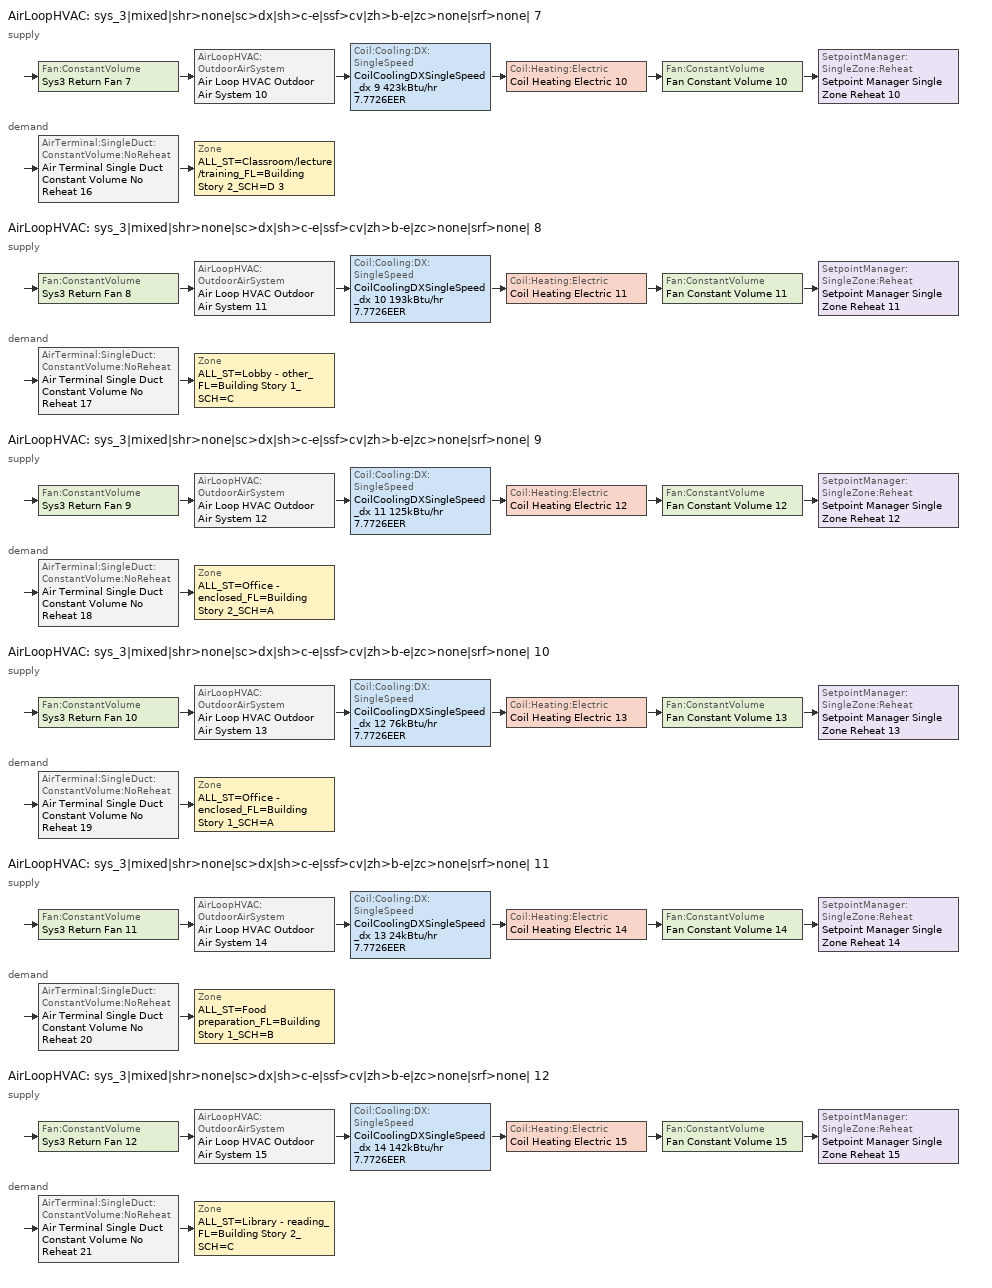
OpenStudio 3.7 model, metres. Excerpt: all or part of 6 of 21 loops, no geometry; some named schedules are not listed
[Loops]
AirLoopHVAC 'sys_3|mixed|shr>none|sc>dx|sh>c-e|ssf>cv|zh>b-e|zc>none|srf>none| 7'
 supply: Fan:ConstantVolume 'Sys3 Return Fan 7' > AirLoopHVAC:OutdoorAirSystem 'Air Loop HVAC Outdoor Air System 10' > Coil:Cooling:DX:SingleSpeed 'CoilCoolingDXSingleSpeed_dx 9 423kBtu/hr 7.7726EER' > Coil:Heating:Electric 'Coil Heating Electric 10' > Fan:ConstantVolume 'Fan Constant Volume 10' > SetpointManager:SingleZone:Reheat 'Setpoint Manager Single Zone Reheat 10'
 demand: AirTerminal:SingleDuct:ConstantVolume:NoReheat 'Air Terminal Single Duct Constant Volume No Reheat 16' > Zone 'ALL_ST=Classroom/lecture/training_FL=Building Story 2_SCH=D 3'
AirLoopHVAC 'sys_3|mixed|shr>none|sc>dx|sh>c-e|ssf>cv|zh>b-e|zc>none|srf>none| 8'
 supply: Fan:ConstantVolume 'Sys3 Return Fan 8' > AirLoopHVAC:OutdoorAirSystem 'Air Loop HVAC Outdoor Air System 11' > Coil:Cooling:DX:SingleSpeed 'CoilCoolingDXSingleSpeed_dx 10 193kBtu/hr 7.7726EER' > Coil:Heating:Electric 'Coil Heating Electric 11' > Fan:ConstantVolume 'Fan Constant Volume 11' > SetpointManager:SingleZone:Reheat 'Setpoint Manager Single Zone Reheat 11'
 demand: AirTerminal:SingleDuct:ConstantVolume:NoReheat 'Air Terminal Single Duct Constant Volume No Reheat 17' > Zone 'ALL_ST=Lobby - other_FL=Building Story 1_SCH=C'
AirLoopHVAC 'sys_3|mixed|shr>none|sc>dx|sh>c-e|ssf>cv|zh>b-e|zc>none|srf>none| 9'
 supply: Fan:ConstantVolume 'Sys3 Return Fan 9' > AirLoopHVAC:OutdoorAirSystem 'Air Loop HVAC Outdoor Air System 12' > Coil:Cooling:DX:SingleSpeed 'CoilCoolingDXSingleSpeed_dx 11 125kBtu/hr 7.7726EER' > Coil:Heating:Electric 'Coil Heating Electric 12' > Fan:ConstantVolume 'Fan Constant Volume 12' > SetpointManager:SingleZone:Reheat 'Setpoint Manager Single Zone Reheat 12'
 demand: AirTerminal:SingleDuct:ConstantVolume:NoReheat 'Air Terminal Single Duct Constant Volume No Reheat 18' > Zone 'ALL_ST=Office - enclosed_FL=Building Story 2_SCH=A'
AirLoopHVAC 'sys_3|mixed|shr>none|sc>dx|sh>c-e|ssf>cv|zh>b-e|zc>none|srf>none| 10'
 supply: Fan:ConstantVolume 'Sys3 Return Fan 10' > AirLoopHVAC:OutdoorAirSystem 'Air Loop HVAC Outdoor Air System 13' > Coil:Cooling:DX:SingleSpeed 'CoilCoolingDXSingleSpeed_dx 12 76kBtu/hr 7.7726EER' > Coil:Heating:Electric 'Coil Heating Electric 13' > Fan:ConstantVolume 'Fan Constant Volume 13' > SetpointManager:SingleZone:Reheat 'Setpoint Manager Single Zone Reheat 13'
 demand: AirTerminal:SingleDuct:ConstantVolume:NoReheat 'Air Terminal Single Duct Constant Volume No Reheat 19' > Zone 'ALL_ST=Office - enclosed_FL=Building Story 1_SCH=A'
AirLoopHVAC 'sys_3|mixed|shr>none|sc>dx|sh>c-e|ssf>cv|zh>b-e|zc>none|srf>none| 11'
 supply: Fan:ConstantVolume 'Sys3 Return Fan 11' > AirLoopHVAC:OutdoorAirSystem 'Air Loop HVAC Outdoor Air System 14' > Coil:Cooling:DX:SingleSpeed 'CoilCoolingDXSingleSpeed_dx 13 24kBtu/hr 7.7726EER' > Coil:Heating:Electric 'Coil Heating Electric 14' > Fan:ConstantVolume 'Fan Constant Volume 14' > SetpointManager:SingleZone:Reheat 'Setpoint Manager Single Zone Reheat 14'
 demand: AirTerminal:SingleDuct:ConstantVolume:NoReheat 'Air Terminal Single Duct Constant Volume No Reheat 20' > Zone 'ALL_ST=Food preparation_FL=Building Story 1_SCH=B'
AirLoopHVAC 'sys_3|mixed|shr>none|sc>dx|sh>c-e|ssf>cv|zh>b-e|zc>none|srf>none| 12'
 supply: Fan:ConstantVolume 'Sys3 Return Fan 12' > AirLoopHVAC:OutdoorAirSystem 'Air Loop HVAC Outdoor Air System 15' > Coil:Cooling:DX:SingleSpeed 'CoilCoolingDXSingleSpeed_dx 14 142kBtu/hr 7.7726EER' > Coil:Heating:Electric 'Coil Heating Electric 15' > Fan:ConstantVolume 'Fan Constant Volume 15' > SetpointManager:SingleZone:Reheat 'Setpoint Manager Single Zone Reheat 15'
 demand: AirTerminal:SingleDuct:ConstantVolume:NoReheat 'Air Terminal Single Duct Constant Volume No Reheat 21' > Zone 'ALL_ST=Library - reading_FL=Building Story 2_SCH=C'
[Sizing:Zone] Zone Cooling Design Supply Air Temperature Input Method=TemperatureDifference; Zone Cooling Design Supply Air Temperature {C}=14; Zone Cooling Design Supply Air Temperature Difference {deltaC}=11; Zone Heating Design Supply Air Temperature Input Method=TemperatureDifference; Zone Heating Design Supply Air Temperature {C}=40; Zone Heating Design Supply Air Temperature Difference {deltaC}=21; Zone Cooling Design Supply Air Humidity Ratio {kg-H2O/kg-air}=0.0085; Zone Heating Design Supply Air Humidity Ratio {kg-H2O/kg-air}=0.008; Zone Heating Sizing Factor=1.3; Zone Cooling Sizing Factor=1.1; Cooling Design Air Flow Method=DesignDay; Heating Design Air Flow Method=DesignDay; Account for Dedicated Outdoor Air System=No; Dedicated Outdoor Air System Control Strategy=NeutralSupplyAir; Dedicated Outdoor Air Low Setpoint Temperature for Design {C}=autosize; Dedicated Outdoor Air High Setpoint Temperature for Design {C}=autosize; Zone Load Sizing Method=Sensible Load Only No Latent Load; Zone Latent Cooling Design Supply Air Humidity Ratio Input Method=HumidityRatioDifference; Zone Cooling Design Supply Air Humidity Ratio Difference {kgWater/kgDryAir}=0.005; Zone Latent Heating Design Supply Air Humidity Ratio Input Method=HumidityRatioDifference; Zone Humidification Design Supply Air Humidity Ratio Difference {kgWater/kgDryAir}=0.005
ALL_ST=Classroom/lecture/training_FL=Building Story 2_SCH=D 3; ALL_ST=Lobby - other_FL=Building Story 1_SCH=C; ALL_ST=Office - enclosed_FL=Building Story 2_SCH=A; ALL_ST=Office - enclosed_FL=Building Story 1_SCH=A; ALL_ST=Food preparation_FL=Building Story 1_SCH=B; ALL_ST=Library - reading_FL=Building Story 2_SCH=C
[Zone equipment]
ALL_ST=Classroom/lecture/training_FL=Building Story 2_SCH=D 3: Air Terminal Single Duct Constant Volume No Reheat 16, Zone HVAC Baseboard Convective Electric 16
ALL_ST=Lobby - other_FL=Building Story 1_SCH=C: Air Terminal Single Duct Constant Volume No Reheat 17, Zone HVAC Baseboard Convective Electric 17
ALL_ST=Office - enclosed_FL=Building Story 2_SCH=A: Air Terminal Single Duct Constant Volume No Reheat 18, Zone HVAC Baseboard Convective Electric 18
ALL_ST=Office - enclosed_FL=Building Story 1_SCH=A: Air Terminal Single Duct Constant Volume No Reheat 19, Zone HVAC Baseboard Convective Electric 19
ALL_ST=Food preparation_FL=Building Story 1_SCH=B: Air Terminal Single Duct Constant Volume No Reheat 20, Zone HVAC Baseboard Convective Electric 20
ALL_ST=Library - reading_FL=Building Story 2_SCH=C: Air Terminal Single Duct Constant Volume No Reheat 21, Zone HVAC Baseboard Convective Electric 21
[AirLoopHVAC] Design Supply Air Flow Rate {m3/s}=autosize; Design Return Air Flow Fraction of Supply Air Flow=1
Name | Availability Schedule
sys_3|mixed|shr>none|sc>dx|sh>c-e|ssf>cv|zh>b-e|zc>none|srf>none| 7 | sys_3|mixed|shr>none|sc>dx|sh>c-e|ssf>cv|zh>b-e|zc>none|srf>none| 7 Occ Sch
sys_3|mixed|shr>none|sc>dx|sh>c-e|ssf>cv|zh>b-e|zc>none|srf>none| 8 | sys_3|mixed|shr>none|sc>dx|sh>c-e|ssf>cv|zh>b-e|zc>none|srf>none| 8 Occ Sch
sys_3|mixed|shr>none|sc>dx|sh>c-e|ssf>cv|zh>b-e|zc>none|srf>none| 9 | sys_3|mixed|shr>none|sc>dx|sh>c-e|ssf>cv|zh>b-e|zc>none|srf>none| 9 Occ Sch
sys_3|mixed|shr>none|sc>dx|sh>c-e|ssf>cv|zh>b-e|zc>none|srf>none| 10 | sys_3|mixed|shr>none|sc>dx|sh>c-e|ssf>cv|zh>b-e|zc>none|srf>none| 10 Occ Sch
sys_3|mixed|shr>none|sc>dx|sh>c-e|ssf>cv|zh>b-e|zc>none|srf>none| 11 | sys_3|mixed|shr>none|sc>dx|sh>c-e|ssf>cv|zh>b-e|zc>none|srf>none| 11 Occ Sch
sys_3|mixed|shr>none|sc>dx|sh>c-e|ssf>cv|zh>b-e|zc>none|srf>none| 12 | sys_3|mixed|shr>none|sc>dx|sh>c-e|ssf>cv|zh>b-e|zc>none|srf>none| 12 Occ Sch
[Sizing:System] Type of Load to Size On=Sensible; Design Outdoor Air Flow Rate {m3/s}=Autosize; Central Heating Maximum System Air Flow Ratio=1; Preheat Design Temperature {C}=7; Preheat Design Humidity Ratio {kg-H2O/kg-Air}=0.008; Precool Design Temperature {C}=13; Precool Design Humidity Ratio {kg-H2O/kg-Air}=0.008; Central Cooling Design Supply Air Temperature {C}=13; Central Heating Design Supply Air Temperature {C}=43; Sizing Option=NonCoincident; 100% Outdoor Air in Cooling=No; 100% Outdoor Air in Heating=No; Central Cooling Design Supply Air Humidity Ratio {kg-H2O/kg-Air}=0.0085; Central Heating Design Supply Air Humidity Ratio {kg-H2O/kg-Air}=0.008; Cooling Design Air Flow Method=DesignDay; Cooling Design Air Flow Rate {m3/s}=0; Heating Design Air Flow Method=DesignDay; Heating Design Air Flow Rate {m3/s}=0; System Outdoor Air Method=ZoneSum; Zone Maximum Outdoor Air Fraction=1; Cooling Supply Air Flow Rate Per Floor Area {m3/s-m2}=0.00996765; Cooling Fraction of Autosized Cooling Supply Air Flow Rate=1; Cooling Supply Air Flow Rate Per Unit Cooling Capacity {m3/s-W}=3.94755e-05; Heating Supply Air Flow Rate Per Floor Area {m3/s-m2}=0.00996765; Heating Fraction of Autosized Heating Supply Air Flow Rate=1; Heating Fraction of Autosized Cooling Supply Air Flow Rate=1; Heating Supply Air Flow Rate Per Unit Heating Capacity {m3/s-W}=3.15882e-05; Cooling Design Capacity Method=CoolingDesignCapacity; Cooling Design Capacity {W}=autosize; Cooling Design Capacity Per Floor Area {W/m2}=234.7; Fraction of Autosized Cooling Design Capacity=1; Heating Design Capacity Method=HeatingDesignCapacity; Heating Design Capacity {W}=autosize; Heating Design Capacity Per Floor Area {W/m2}=157; Fraction of Autosized Heating Design Capacity=1; Central Cooling Capacity Control Method=OnOff; Occupant Diversity=autosize
sys_3|mixed|shr>none|sc>dx|sh>c-e|ssf>cv|zh>b-e|zc>none|srf>none| 7; sys_3|mixed|shr>none|sc>dx|sh>c-e|ssf>cv|zh>b-e|zc>none|srf>none| 8; sys_3|mixed|shr>none|sc>dx|sh>c-e|ssf>cv|zh>b-e|zc>none|srf>none| 9; sys_3|mixed|shr>none|sc>dx|sh>c-e|ssf>cv|zh>b-e|zc>none|srf>none| 10; sys_3|mixed|shr>none|sc>dx|sh>c-e|ssf>cv|zh>b-e|zc>none|srf>none| 11; sys_3|mixed|shr>none|sc>dx|sh>c-e|ssf>cv|zh>b-e|zc>none|srf>none| 12
[Fan:ConstantVolume] Availability Schedule=Always On Discrete; Maximum Flow Rate {m3/s}=AutoSize
Name | Fan Total Efficiency | Pressure Rise {Pa} | Motor Efficiency
Fan Constant Volume 10; Fan Constant Volume 11; Fan Constant Volume 12; Fan Constant Volume 13; Fan Constant Volume 14; Fan Constant Volume 15 | 0.39975 | 640 | 0.615
Sys3 Return Fan 7; Sys3 Return Fan 8; Sys3 Return Fan 9; Sys3 Return Fan 10; Sys3 Return Fan 11; Sys3 Return Fan 12 | 0.25 | 150 | 0.385
[Coil:Heating:Electric] Availability Schedule=Always On Discrete
Coil Heating Electric 10; Coil Heating Electric 11; Coil Heating Electric 12; Coil Heating Electric 13; Coil Heating Electric 14; Coil Heating Electric 15
[Coil:Cooling:DX:SingleSpeed] Availability Schedule=Always On Discrete; Rated Total Cooling Capacity {W}=autosize; Rated Sensible Heat Ratio=autosize; Rated COP {W/W}=2.72491; Rated Air Flow Rate {m3/s}=autosize; Rated Evaporator Fan Power Per Volume Flow Rate 2017 {W/(m3/s)}=773.3; Rated Evaporator Fan Power Per Volume Flow Rate 2023 {W/(m3/s)}=934.4; Total Cooling Capacity Function of Temperature Curve=DXCOOL-NECB2011-REF-CAPFT; Total Cooling Capacity Function of Flow Fraction Curve=DXCOOL-NECB2011-REF-CAPFFLOW; Energy Input Ratio Function of Temperature Curve=DXCOOL-NECB2011-REF-COOLEIRFT; Energy Input Ratio Function of Flow Fraction Curve=DXCOOL-NECB2011-REF-COOLEIRFFLOW; Part Load Fraction Correlation Curve=DXCOOL-NECB2011-REF-COOLPLFFPLR; Minimum Outdoor Dry-Bulb Temperature for Compressor Operation {C}=-25; Nominal Time for Condensate Removal to Begin {s}=0; Ratio of Initial Moisture Evaporation Rate and Steady State Latent Capacity=0; Maximum Cycling Rate {cycles/hr}=0; Latent Capacity Time Constant {s}=0; Condenser Type=AirCooled; Evaporative Condenser Effectiveness=0.9; Evaporative Condenser Air Flow Rate {m3/s}=autosize; Evaporative Condenser Pump Rated Power Consumption {W}=autosize; Crankcase Heater Capacity {W}=0; Maximum Outdoor Dry-Bulb Temperature for Crankcase Heater Operation {C}=10; Basin Heater Capacity {W/K}=0; Basin Heater Setpoint Temperature {C}=2
CoilCoolingDXSingleSpeed_dx 9 423kBtu/hr 7.7726EER; CoilCoolingDXSingleSpeed_dx 10 193kBtu/hr 7.7726EER; CoilCoolingDXSingleSpeed_dx 11 125kBtu/hr 7.7726EER; CoilCoolingDXSingleSpeed_dx 12 76kBtu/hr 7.7726EER; CoilCoolingDXSingleSpeed_dx 13 24kBtu/hr 7.7726EER; CoilCoolingDXSingleSpeed_dx 14 142kBtu/hr 7.7726EER
[Controller:OutdoorAir] Minimum Outdoor Air Flow Rate {m3/s}=autosize; Maximum Outdoor Air Flow Rate {m3/s}=Autosize; Economizer Control Action Type=ModulateFlow; Lockout Type=NoLockout; Minimum Limit Type=FixedMinimum; High Humidity Control=No; Heat Recovery Bypass Control Type=BypassWhenWithinEconomizerLimits; Economizer Operation Staging=InterlockedWithMechanicalCooling
Name | Economizer Control Type | Minimum Outdoor Air Schedule | Controller Mechanical Ventilation | Economizer Maximum Limit Dry-Bulb Temperature {C} | Economizer Maximum Limit Enthalpy {J/kg} | Economizer Minimum Limit Dry-Bulb Temperature {C}
Controller Outdoor Air 10 | DifferentialEnthalpy | sys_3|mixed|shr>none|sc>dx|sh>c-e|ssf>cv|zh>b-e|zc>none|srf>none| 7 Occ Sch | Controller Mechanical Ventilation 10
Controller Outdoor Air 11 | DifferentialEnthalpy | sys_3|mixed|shr>none|sc>dx|sh>c-e|ssf>cv|zh>b-e|zc>none|srf>none| 8 Occ Sch | Controller Mechanical Ventilation 11
Controller Outdoor Air 12 | DifferentialEnthalpy | sys_3|mixed|shr>none|sc>dx|sh>c-e|ssf>cv|zh>b-e|zc>none|srf>none| 9 Occ Sch | Controller Mechanical Ventilation 12
Controller Outdoor Air 13 | DifferentialEnthalpy | sys_3|mixed|shr>none|sc>dx|sh>c-e|ssf>cv|zh>b-e|zc>none|srf>none| 10 Occ Sch | Controller Mechanical Ventilation 13
Controller Outdoor Air 14 | NoEconomizer | sys_3|mixed|shr>none|sc>dx|sh>c-e|ssf>cv|zh>b-e|zc>none|srf>none| 11 Occ Sch | Controller Mechanical Ventilation 14 | 28 | 64000 | -100
Controller Outdoor Air 15 | DifferentialEnthalpy | sys_3|mixed|shr>none|sc>dx|sh>c-e|ssf>cv|zh>b-e|zc>none|srf>none| 12 Occ Sch | Controller Mechanical Ventilation 15
[Controller:MechanicalVentilation] Availability Schedule=Always On Discrete; System Outdoor Air Method=ZoneSum
Controller Mechanical Ventilation 10; Controller Mechanical Ventilation 11; Controller Mechanical Ventilation 12; Controller Mechanical Ventilation 13; Controller Mechanical Ventilation 14; Controller Mechanical Ventilation 15
[AirLoopHVAC:OutdoorAirSystem]
Name | Controller
Air Loop HVAC Outdoor Air System 10 | Controller Outdoor Air 10
Air Loop HVAC Outdoor Air System 11 | Controller Outdoor Air 11
Air Loop HVAC Outdoor Air System 12 | Controller Outdoor Air 12
Air Loop HVAC Outdoor Air System 13 | Controller Outdoor Air 13
Air Loop HVAC Outdoor Air System 14 | Controller Outdoor Air 14
Air Loop HVAC Outdoor Air System 15 | Controller Outdoor Air 15
[SetpointManager:SingleZone:Reheat] Minimum Supply Air Temperature {C}=13; Maximum Supply Air Temperature {C}=43
Name | Control Zone | Setpoint Node or NodeList
Setpoint Manager Single Zone Reheat 10 | ALL_ST=Classroom/lecture/training_FL=Building Story 2_SCH=D 3 | sys_3|mixed|shr>none|sc>dx|sh>c-e|ssf>cv|zh>b-e|zc>none|srf>none| 7 Supply Outlet Node
Setpoint Manager Single Zone Reheat 11 | ALL_ST=Lobby - other_FL=Building Story 1_SCH=C | sys_3|mixed|shr>none|sc>dx|sh>c-e|ssf>cv|zh>b-e|zc>none|srf>none| 8 Supply Outlet Node
Setpoint Manager Single Zone Reheat 12 | ALL_ST=Office - enclosed_FL=Building Story 2_SCH=A | sys_3|mixed|shr>none|sc>dx|sh>c-e|ssf>cv|zh>b-e|zc>none|srf>none| 9 Supply Outlet Node
Setpoint Manager Single Zone Reheat 13 | ALL_ST=Office - enclosed_FL=Building Story 1_SCH=A | sys_3|mixed|shr>none|sc>dx|sh>c-e|ssf>cv|zh>b-e|zc>none|srf>none| 10 Supply Outlet Node
Setpoint Manager Single Zone Reheat 14 | ALL_ST=Food preparation_FL=Building Story 1_SCH=B | sys_3|mixed|shr>none|sc>dx|sh>c-e|ssf>cv|zh>b-e|zc>none|srf>none| 11 Supply Outlet Node
Setpoint Manager Single Zone Reheat 15 | ALL_ST=Library - reading_FL=Building Story 2_SCH=C | sys_3|mixed|shr>none|sc>dx|sh>c-e|ssf>cv|zh>b-e|zc>none|srf>none| 12 Supply Outlet Node
[AirTerminal:SingleDuct:ConstantVolume:NoReheat] Availability Schedule=Always On Discrete; Maximum Air Flow Rate {m3/s}=AutoSize
Air Terminal Single Duct Constant Volume No Reheat 16; Air Terminal Single Duct Constant Volume No Reheat 17; Air Terminal Single Duct Constant Volume No Reheat 18; Air Terminal Single Duct Constant Volume No Reheat 19; Air Terminal Single Duct Constant Volume No Reheat 20; Air Terminal Single Duct Constant Volume No Reheat 21
[ZoneHVAC:Baseboard:Convective:Electric] Availability Schedule=Always On Discrete; Nominal Capacity {W}=autosize; Efficiency=1
Zone HVAC Baseboard Convective Electric 16; Zone HVAC Baseboard Convective Electric 17; Zone HVAC Baseboard Convective Electric 18; Zone HVAC Baseboard Convective Electric 19; Zone HVAC Baseboard Convective Electric 20; Zone HVAC Baseboard Convective Electric 21
[Schedule:Ruleset]
Name | Default Day Schedule | Summer Design Day Schedule | Winter Design Day Schedule
sys_3|mixed|shr>none|sc>dx|sh>c-e|ssf>cv|zh>b-e|zc>none|srf>none| 10 Occ Sch | sys_3|mixed|shr>none|sc>dx|sh>c-e|ssf>cv|zh>b-e|zc>none|srf>none| 10 Occ Sch Default | sys_3|mixed|shr>none|sc>dx|sh>c-e|ssf>cv|zh>b-e|zc>none|srf>none| 10 Occ Sch Summer Design Day | sys_3|mixed|shr>none|sc>dx|sh>c-e|ssf>cv|zh>b-e|zc>none|srf>none| 10 Occ Sch Winter Design Day
sys_3|mixed|shr>none|sc>dx|sh>c-e|ssf>cv|zh>b-e|zc>none|srf>none| 11 Occ Sch | sys_3|mixed|shr>none|sc>dx|sh>c-e|ssf>cv|zh>b-e|zc>none|srf>none| 11 Occ Sch Default | sys_3|mixed|shr>none|sc>dx|sh>c-e|ssf>cv|zh>b-e|zc>none|srf>none| 11 Occ Sch Summer Design Day | sys_3|mixed|shr>none|sc>dx|sh>c-e|ssf>cv|zh>b-e|zc>none|srf>none| 11 Occ Sch Winter Design Day
sys_3|mixed|shr>none|sc>dx|sh>c-e|ssf>cv|zh>b-e|zc>none|srf>none| 12 Occ Sch | sys_3|mixed|shr>none|sc>dx|sh>c-e|ssf>cv|zh>b-e|zc>none|srf>none| 12 Occ Sch Default | sys_3|mixed|shr>none|sc>dx|sh>c-e|ssf>cv|zh>b-e|zc>none|srf>none| 12 Occ Sch Summer Design Day | sys_3|mixed|shr>none|sc>dx|sh>c-e|ssf>cv|zh>b-e|zc>none|srf>none| 12 Occ Sch Winter Design Day
sys_3|mixed|shr>none|sc>dx|sh>c-e|ssf>cv|zh>b-e|zc>none|srf>none| 7 Occ Sch | sys_3|mixed|shr>none|sc>dx|sh>c-e|ssf>cv|zh>b-e|zc>none|srf>none| 7 Occ Sch Default | sys_3|mixed|shr>none|sc>dx|sh>c-e|ssf>cv|zh>b-e|zc>none|srf>none| 7 Occ Sch Summer Design Day | sys_3|mixed|shr>none|sc>dx|sh>c-e|ssf>cv|zh>b-e|zc>none|srf>none| 7 Occ Sch Winter Design Day
sys_3|mixed|shr>none|sc>dx|sh>c-e|ssf>cv|zh>b-e|zc>none|srf>none| 8 Occ Sch | sys_3|mixed|shr>none|sc>dx|sh>c-e|ssf>cv|zh>b-e|zc>none|srf>none| 8 Occ Sch Default | sys_3|mixed|shr>none|sc>dx|sh>c-e|ssf>cv|zh>b-e|zc>none|srf>none| 8 Occ Sch Summer Design Day | sys_3|mixed|shr>none|sc>dx|sh>c-e|ssf>cv|zh>b-e|zc>none|srf>none| 8 Occ Sch Winter Design Day
sys_3|mixed|shr>none|sc>dx|sh>c-e|ssf>cv|zh>b-e|zc>none|srf>none| 9 Occ Sch | sys_3|mixed|shr>none|sc>dx|sh>c-e|ssf>cv|zh>b-e|zc>none|srf>none| 9 Occ Sch Default | sys_3|mixed|shr>none|sc>dx|sh>c-e|ssf>cv|zh>b-e|zc>none|srf>none| 9 Occ Sch Summer Design Day | sys_3|mixed|shr>none|sc>dx|sh>c-e|ssf>cv|zh>b-e|zc>none|srf>none| 9 Occ Sch Winter Design Day
[Schedule:Day]
sys_3|mixed|shr>none|sc>dx|sh>c-e|ssf>cv|zh>b-e|zc>none|srf>none| 7 Occ Sch Default: 9, 0, 0, 18, 0, 1, 19, 0, 0, 22, 0, 1, 24, 0, 0
sys_3|mixed|shr>none|sc>dx|sh>c-e|ssf>cv|zh>b-e|zc>none|srf>none| 7 Occ Sch Winter Design Day; sys_3|mixed|shr>none|sc>dx|sh>c-e|ssf>cv|zh>b-e|zc>none|srf>none| 7 Occ Sch Summer Design Day; sys_3|mixed|shr>none|sc>dx|sh>c-e|ssf>cv|zh>b-e|zc>none|srf>none| 8 Occ Sch Summer Design Day: 24, 0, 1
sys_3|mixed|shr>none|sc>dx|sh>c-e|ssf>cv|zh>b-e|zc>none|srf>none| 8 Occ Sch Default: 9, 0, 0, 21, 0, 1, 24, 0, 0
[Schedule:Rule]
Schedule Rule 92: Schedule Ruleset=sys_3|mixed|shr>none|sc>dx|sh>c-e|ssf>cv|zh>b-e|zc>none|srf>none| 7 Occ Sch; Rule Order=0; Day Schedule=Schedule Day 119; Apply Sunday=Yes; Apply Saturday=Yes; Date Specification Type=DateRange; Start Month=1; Start Day=1; End Month=12; End Day=31
[Schedule:Constant]
Always On Discrete: Value=1
[Curve:Biquadratic] Minimum Value of x=13; Maximum Value of x=24; Minimum Value of y=24; Maximum Value of y=46
Name | Coefficient1 Constant | Coefficient2 x | Coefficient3 x**2 | Coefficient4 y | Coefficient5 y**2 | Coefficient6 x*y
DXCOOL-NECB2011-REF-CAPFT | 0.867905 | 0.0142459 | 0.00055436 | -0.0075575 | 3.3e-05 | -0.0001918
DXCOOL-NECB2011-REF-COOLEIRFT | 0.114171 | 0.0281822 | -0.0004199 | 0.0214108 | 0.000161028 | -0.000679104
[Curve:Quadratic] Minimum Value of x=0.5; Maximum Value of x=1.5
Name | Coefficient1 Constant | Coefficient2 x | Coefficient3 x**2
DXCOOL-NECB2011-REF-CAPFFLOW | 0.8 | 0.2 | 0
DXCOOL-NECB2011-REF-COOLEIRFFLOW | 1.1552 | -0.1808 | 0.0256
[Curve:Cubic]
DXCOOL-NECB2011-REF-COOLPLFFPLR: Coefficient1 Constant=0.0277; Coefficient2 x=4.9151; Coefficient3 x**2=-8.184; Coefficient4 x**3=4.2702; Minimum Value of x=0.7; Maximum Value of x=1
